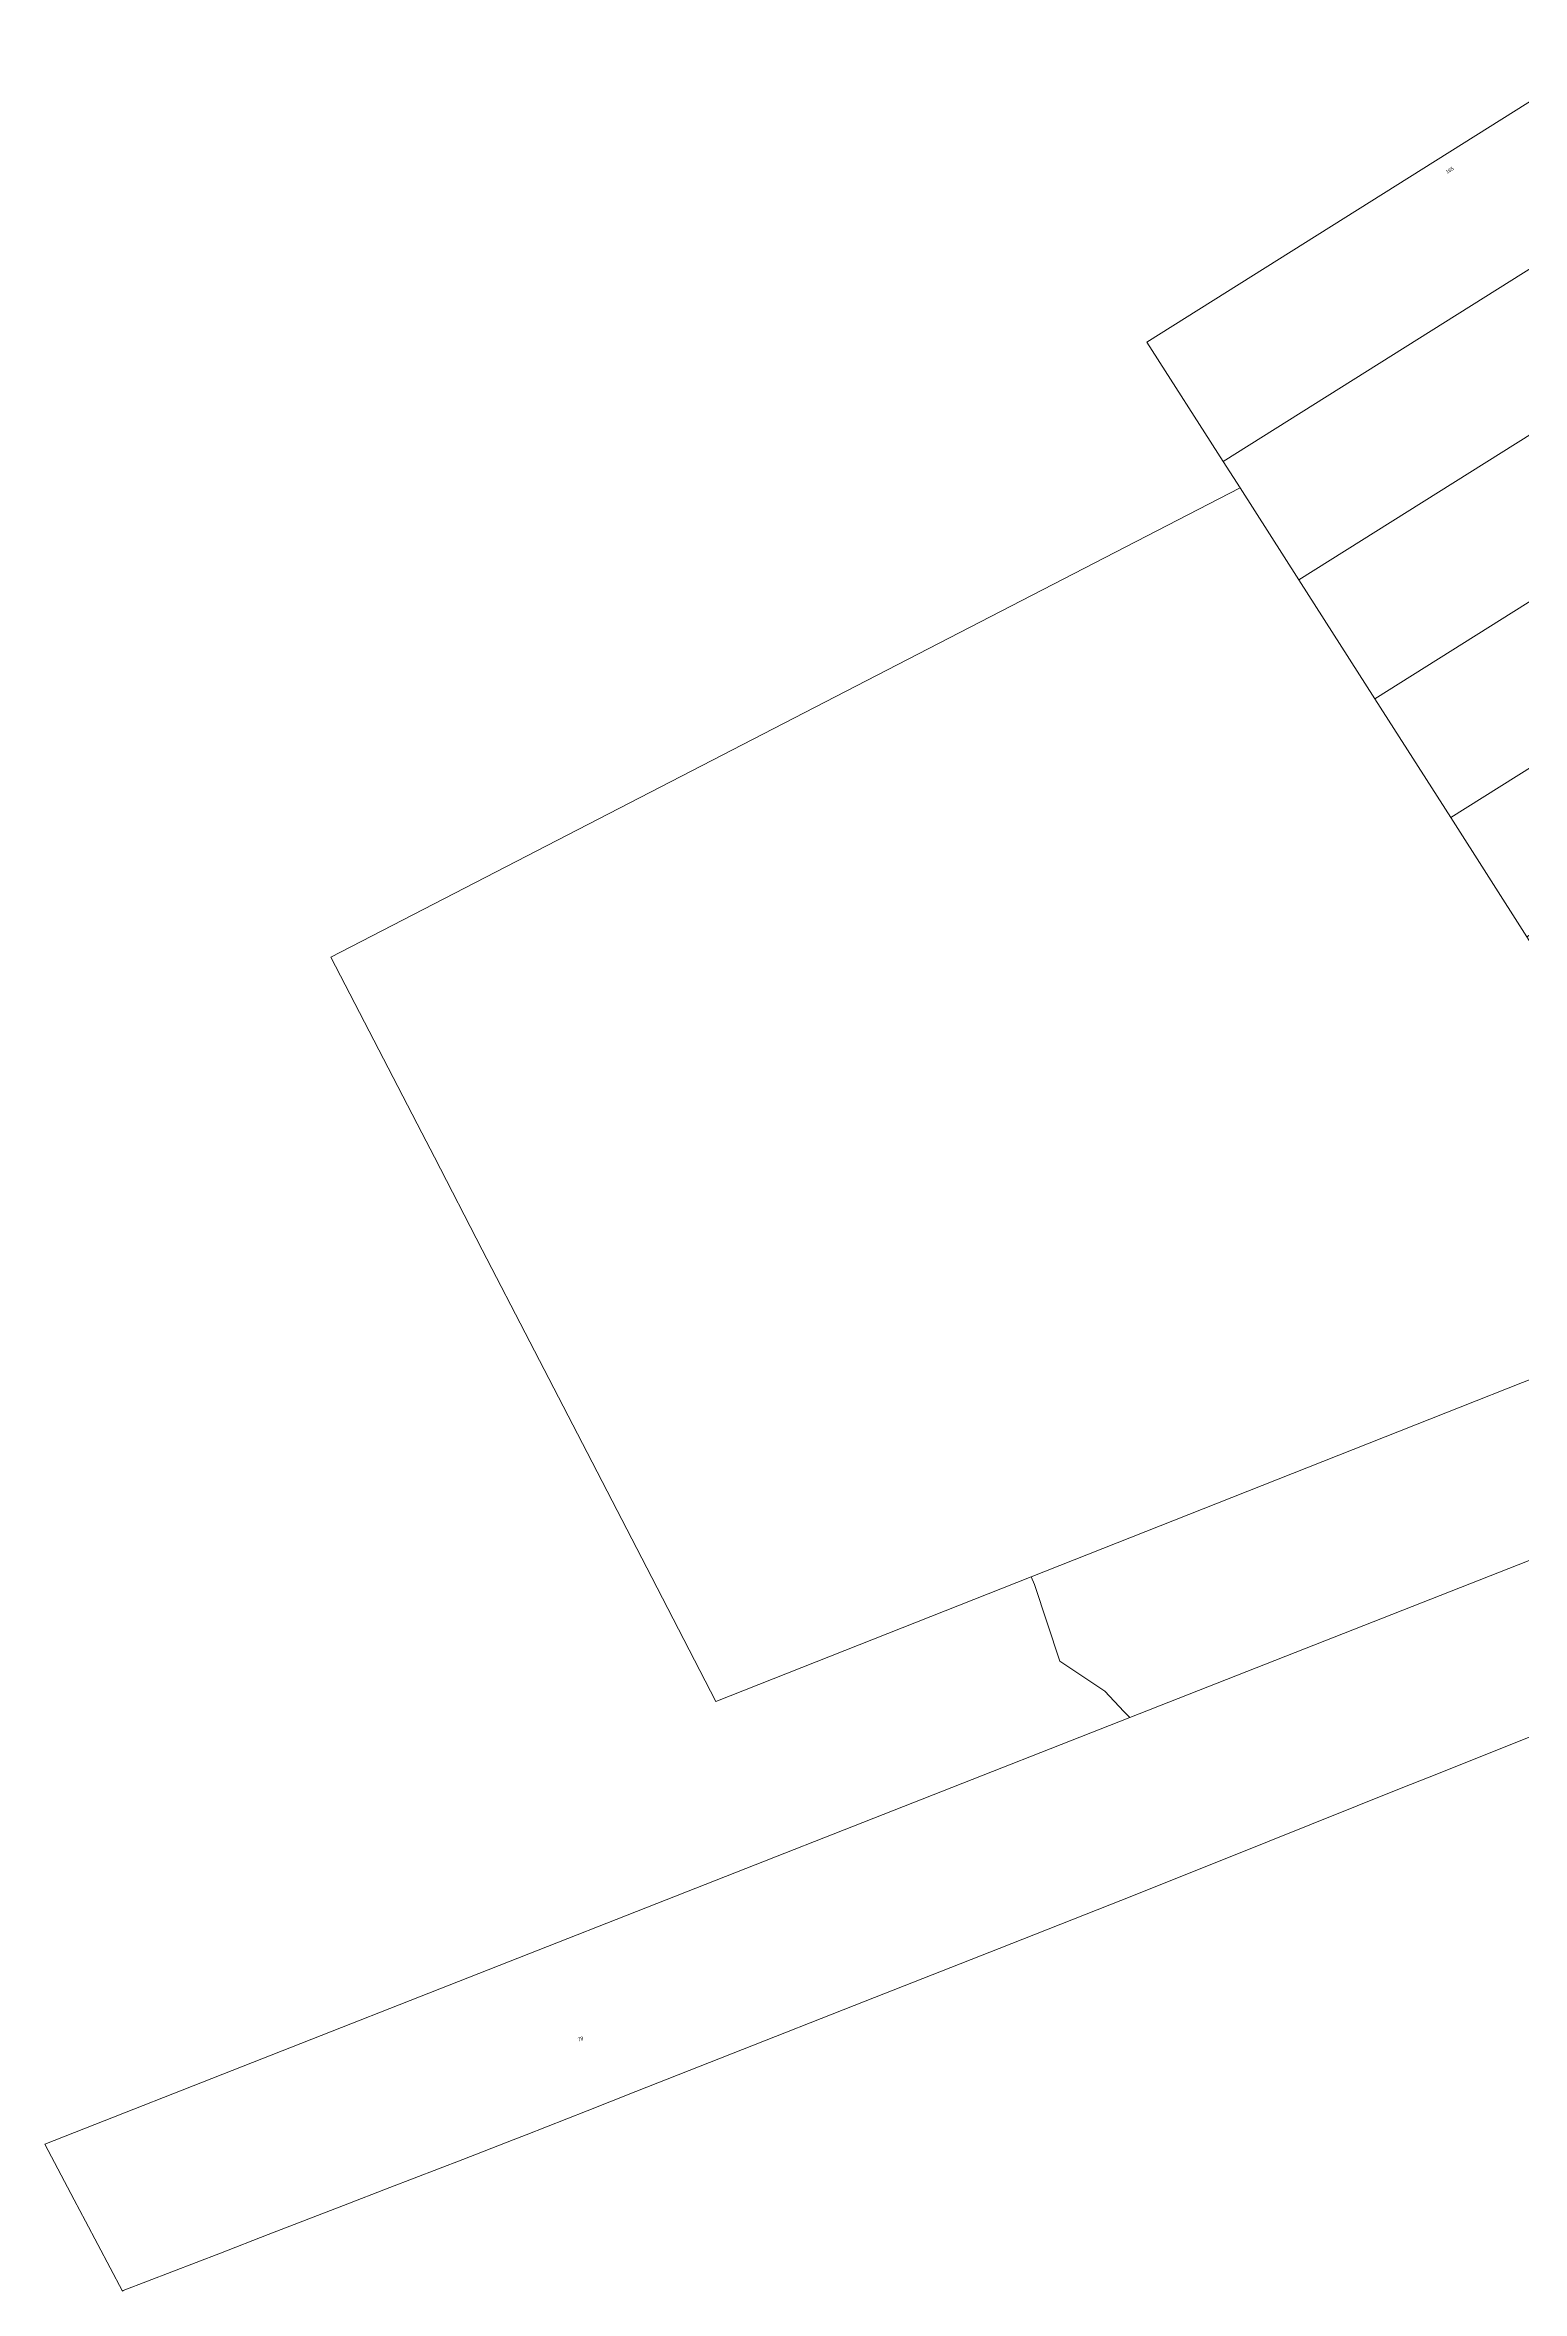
# Model space of a CAD drawing. Header units: metres. Extents: x 303862 to 306084, y 6269917 to 6272504.
# Drawn here: x 303862 to 304605, y 6270090 to 6271220 of the extents above; entities that cross this region are included whole.
import ezdxf

# ---------------------------------------------------------------- set-up
doc = ezdxf.new("R2010")
doc.units = ezdxf.units.M
doc.layers.add('Cadastre Land Parcels_SP_EXT', color=9, linetype='Continuous', lineweight=5)
doc.styles.get("Standard").update_dxf_attribs({"font": 'arial.ttf'})

msp = doc.modelspace()

# ---------------------------------------------------------------- linework, layer by layer
at = {"layer": 'Cadastre Land Parcels_SP_EXT', "linetype": 'Continuous'}
for points in [[(304697.5, 6271162.8), (304662.9, 6271217.9), (304654.5, 6271219.9), (304416.5, 6271070.4), (304454.9, 6271010.4), (304697.5, 6271162.8)], [(304735.1, 6271102.9), (304697.5, 6271162.8), (304454.9, 6271010.4), (304463.4, 6270997.2), (304493, 6270950.8), (304735.1, 6271102.9)], [(304772.8, 6271042.9), (304735.1, 6271102.9), (304493, 6270950.8), (304531.1, 6270891.1), (304772.8, 6271042.9)], [(304810.6, 6270982.8), (304772.8, 6271042.9), (304531.1, 6270891.1), (304569.3, 6270831.3), (304810.6, 6270982.8)], [(304358.3, 6270449.6), (304459.3, 6270489.5), (304720.2, 6270592.6), (304686.8, 6270647.4), (304684.4, 6270651.1), (304646, 6270711.3), (304607.6, 6270771.3), (304569.3, 6270831.3), (304531.1, 6270891.1), (304493, 6270950.8), (304463.4, 6270997.2), (304311.7, 6270918.9), (304006.2, 6270761.2), (304051.9, 6270672.8), (304058.3, 6270660.5), (304082.3, 6270614), (304106.2, 6270567.7), (304135, 6270512.1), (304167.5, 6270449.2), (304199.7, 6270386.9), (304358.3, 6270449.6)], [(304848.4, 6270922.6), (304810.6, 6270982.8), (304569.3, 6270831.3), (304607.6, 6270771.3), (304848.4, 6270922.6)], [(304764.9, 6270519.1), (304758.6, 6270529.4), (304721.6, 6270590.2), (304720.2, 6270592.6), (304459.3, 6270489.5), (304358.3, 6270449.6), (304360, 6270445.7), (304372.8, 6270407.1), (304395.4, 6270392), (304405, 6270381.8), (304407.9, 6270378.8), (304764.9, 6270519.1)]]:
    msp.add_lwpolyline(points, close=True, dxfattribs=at)
msp.add_lwpolyline([(304764.9, 6270519.1), (304407.9, 6270378.8), (303862.4, 6270164.3), (303877.1, 6270136.3), (303882.8, 6270125.5), (303901.3, 6270090.4), (303901.8, 6270090.6), (303901.8, 6270090.6), (303950.7, 6270109.5), (303974.7, 6270118.8), (304012.5, 6270133.4), (304035.9, 6270142.4), (304072.6, 6270156.6), (304097.9, 6270166.4), (304104.3, 6270168.9), (304135.1, 6270181), (304159.6, 6270190.7), (304207.7, 6270209.6), (304274.9, 6270236.1), (304342.3, 6270262.6), (304409.8, 6270289.3), (304477.1, 6270316.2), (304544.4, 6270343.2), (304563.2, 6270350.7), (304807.8, 6270448.6)], dxfattribs=at)

# ---------------------------------------------------------------- texts
at = {"layer": 'Cadastre Land Parcels_SP_EXT'}
for s, rotation, p in [('165', 32.1226, (304567.5, 6271155)), ('78', 17.2161, (304130.6, 6270215.9))]:
    msp.add_text(s, height=1.8, rotation=rotation, dxfattribs=at).set_placement(p)

doc.saveas('drawing.dxf')
